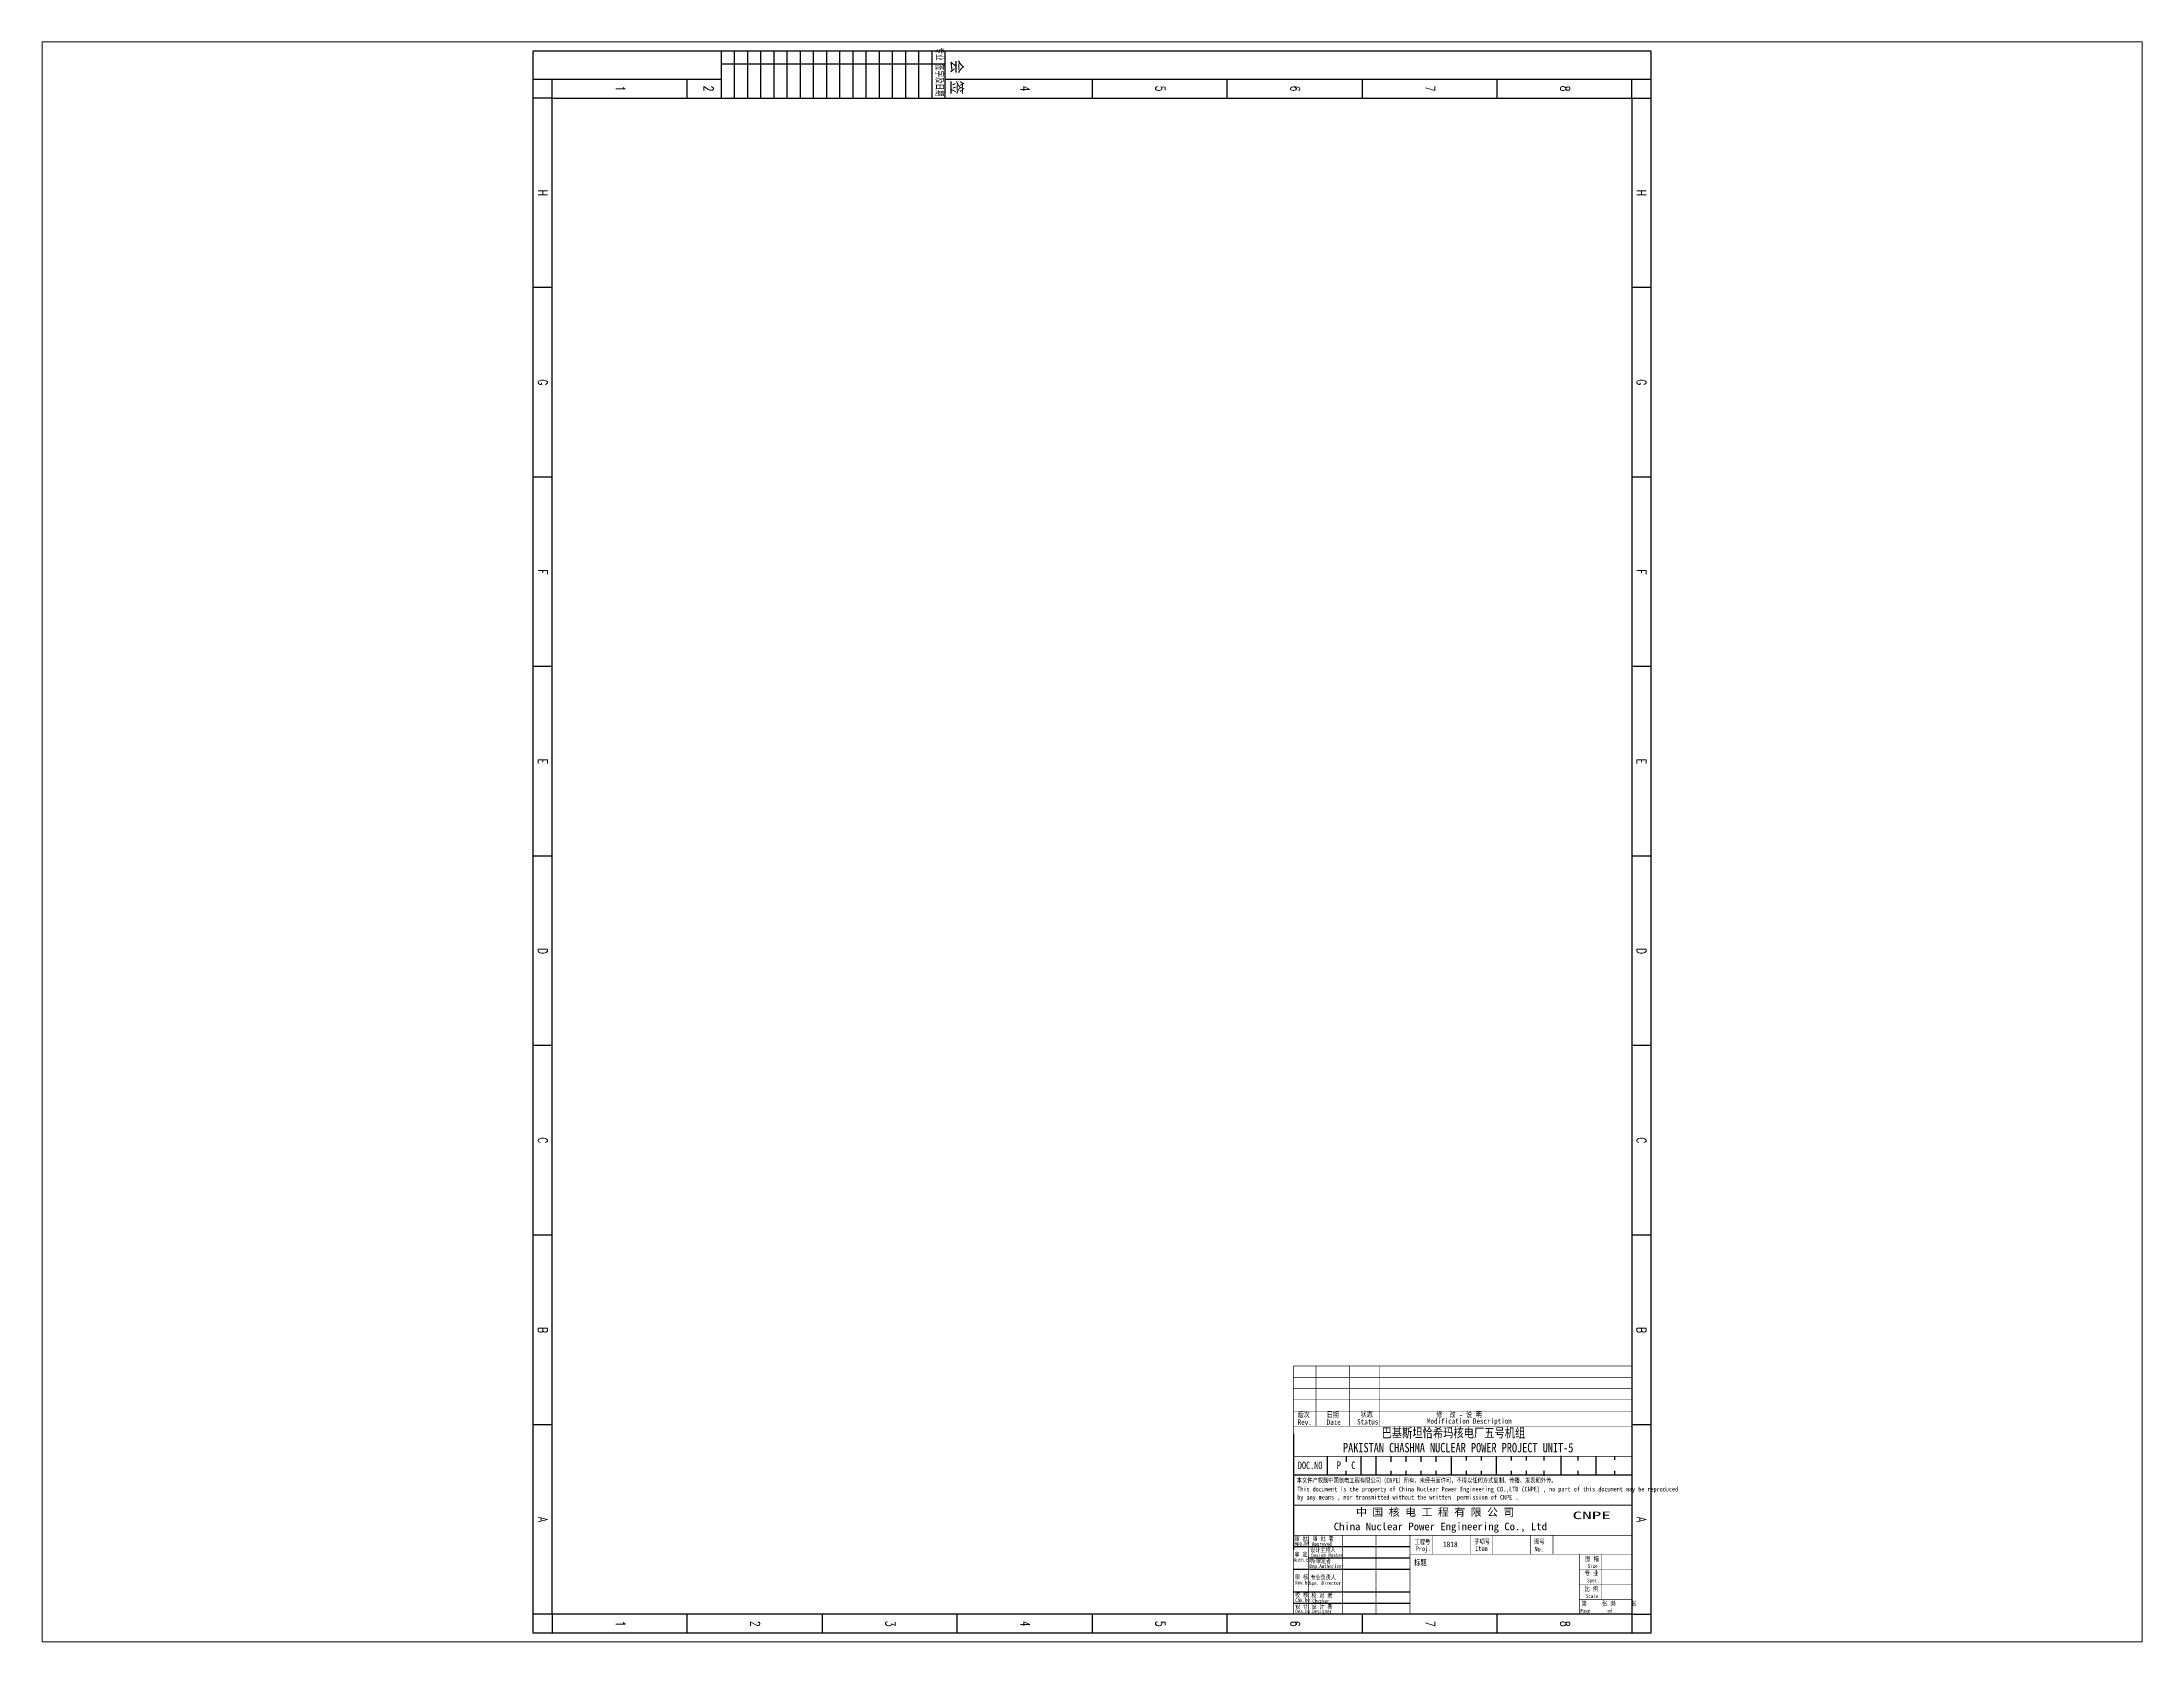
# Paper-space layout '布局1' of a CAD drawing. Extents: x 1.05 to 9.45, y 0.8 to 7.2.
# The model-space entities are those that its viewports show. They can reach past a viewport. Long polylines and large blocks are cut down to what shows.
import ezdxf
from ezdxf.enums import TextEntityAlignment as Align

# ---------------------------------------------------------------- set-up
doc = ezdxf.new("R2010")
doc.units = 0
doc.header["$MEASUREMENT"] = 0
for name, color, linetype in [('1', 7, 'Continuous'), ('PUB_TEXT', 7, 'Continuous'), ('图框', 4, 'Continuous')]:
    doc.layers.add(name, color=color, linetype=linetype)
doc.styles.add('HZ', font='txt_____.ttf', dxfattribs={"width": 0.7, "bigfont": 'HZTXT'})
doc.styles.add('ROMAND', font='romand.shx', dxfattribs={"width": 0.7, "height": 200, "bigfont": 'OCHINESE.shx'})
doc.styles.add('宋体', font='', dxfattribs={"width": 0.7})
doc.styles.add('汉字', font='仿宋_GB2312.ttf', dxfattribs={"width": 0.8, "height": 4})
doc.styles.get('宋体').set_extended_font_data('SimSun')

# ---------------------------------------------------------------- blocks, each defined once
blk = doc.blocks.new('会签')
at = {"color": 0}
for p, q in [((3629.7, -1305.7), (3604.7, -1305.7)), ((3611.4, -1424.7), (3611.4, -1305.7)), ((3629.7, -1312.7), (3604.7, -1312.7)), ((3629.7, -1319.7), (3604.7, -1319.7)), ((3629.7, -1326.7), (3604.7, -1326.7)), ((3629.7, -1333.7), (3604.7, -1333.7)), ((3629.7, -1340.7), (3604.7, -1340.7)), ((3629.7, -1347.7), (3604.7, -1347.7)), ((3629.7, -1354.7), (3604.7, -1354.7)), ((3629.7, -1361.7), (3604.7, -1361.7)), ((3629.7, -1368.7), (3604.7, -1368.7)), ((3629.7, -1375.7), (3604.7, -1375.7)), ((3629.7, -1382.7), (3604.7, -1382.7)), ((3629.7, -1389.7), (3604.7, -1389.7)), ((3629.7, -1396.7), (3604.7, -1396.7)), ((3629.7, -1403.7), (3604.7, -1403.7)), ((3629.7, -1410.7), (3604.7, -1410.7)), ((3629.7, -1417.7), (3604.7, -1417.7)), ((3629.7, -1424.7), (3604.7, -1424.7))]:
    blk.add_line(p, q, dxfattribs=at)
for s, height, style, width, p in [('会 签  ', 6, 'HZ', 0.9, (3622.2, -1302.5)), ('专业 签字及日期', 3.8, 'ROMAND', 0.7, (3615.8, -1310.9))]:
    blk.add_text(s, height=height, dxfattribs=dict(at, style=style, width=width)).set_placement(p, align=Align.CENTER)
blk = doc.blocks.new('tk1')
at = {"layer": '图框'}
for p, q in [((-831, 584), (10, 584)), ((-831, -10), (-831, 584)), ((-816, 208.6), (-816, 584)), ((-806, 574), (-806, 584)), ((-705.3, 584), (-705.3, 574)), ((-604.5, 584), (-604.5, 574)), ((-503.8, 584), (-503.8, 574)), ((-403, 584), (-403, 574)), ((-302.3, 584), (-302.3, 574)), ((-201.5, 584), (-201.5, 574)), ((-100.8, 584), (-100.8, 574)), ((0, 574), (0, 584)), ((10, 584), (10, -10)), ((-806, 574), (-816, 574)), ((0, 574), (10, 574)), ((-816, 502.2), (-806, 502.2)), ((0, 502.2), (10, 502.2)), ((-816, 430.5), (-806, 430.5)), ((0, 430.5), (10, 430.5)), ((-816, 358.7), (-806, 358.7)), ((0, 358.7), (10, 358.7)), ((-816, 287), (-806, 287)), ((0, 287), (0, 0)), ((0, 287), (0, 0)), ((0, 287), (0, 0)), ((0, 287), (0, 0)), ((0, 287), (10, 287)), ((0, 215.2), (10, 215.2)), ((0, 143.5), (10, 143.5)), ((-816, -10), (-816, 89.9)), ((-816, 71.7), (-806, 71.7)), ((0, 71.7), (10, 71.7)), ((10, -10), (-831, -10)), ((-806, 0), (-816, 0)), ((-806, 0), (-806, -10)), ((-705.3, 0), (-705.3, -10)), ((-604.5, 0), (-604.5, -10)), ((-503.8, 0), (-503.8, -10)), ((-403, 0), (-403, -10)), ((-302.3, 0), (-302.3, -10)), ((-201.5, 0), (-201.5, -10)), ((-201.5, 0), (-201.5, -10)), ((-100.8, 0), (-100.8, -10)), ((0, 0), (0, -10)), ((0, 0), (10, 0))]:
    blk.add_line(p, q, dxfattribs=at)
at = {"layer": '图框', "color": 1}
for p, q in [((-806, 574), (0, 574)), ((-806, 0), (-806, 574)), ((0, 574), (0, 0)), ((0, 0), (-806, 0))]:
    blk.add_line(p, q, dxfattribs=at)
at = {"color": 0}
blk.add_blockref('会签', (-4435.6, 1514.7), dxfattribs=at)
at = {"layer": '图框', "style": 'HZ', "width": 0.7}
for s, p in [('H', (-755.6, 576.5)), ('G', (-654.9, 576.5)), ('F', (-554.1, 576.5)), ('E', (-453.4, 576.5)), ('D', (-352.6, 576.5)), ('C', (-251.9, 576.5)), ('B', (-151.1, 576.5)), ('A', (-50.4, 576.5)), ('8', (-811, 536)), ('8', (5, 536)), ('7', (-811, 464.3)), ('7', (5, 464.3)), ('6', (-811, 392.5)), ('6', (5, 392.5)), ('5', (-811, 320.8)), ('5', (5, 320.8)), ('4', (-811, 249)), ('4', (5, 249)), ('3', (5, 177.3)), ('2', (5, 105.5)), ('2', (-811, 80.7)), ('1', (-811, 33.8)), ('1', (5, 33.8)), ('H', (-755.6, -7.5)), ('G', (-654.9, -7.5)), ('F', (-554.1, -7.5)), ('E', (-453.4, -7.5)), ('D', (-352.6, -7.5)), ('C', (-251.9, -7.5)), ('B', (-151.1, -7.5)), ('A', (-50.4, -7.5))]:
    blk.add_text(s, height=5, dxfattribs=at).set_placement(p, align=Align.CENTER)

msp = doc.modelspace()

# ---------------------------------------------------------------- linework, layer by layer
at = {"linetype": 'Continuous'}
msp.add_line((-754.9, 429.9), (-754.9, 419.9), dxfattribs=at)
msp.add_line((-744.9, 429.9), (-744.9, 426.9))
at = {"layer": '1'}
for p, q in [((-593.2, 451.3), (-593.2, 451.3)), ((-593.2, 451.3), (-593.2, 451.3)), ((-593.2, 451.3), (-593.2, 451.3)), ((-593.2, 451.3), (-593.2, 451.3)), ((-744.9, 428.9), (-744.9, 428.9)), ((-736.9, 419.9), (-736.9, 429.9)), ((-728.9, 419.9), (-728.9, 429.9)), ((-720.9, 426.9), (-720.9, 429.9)), ((-712.9, 426.9), (-712.9, 429.9)), ((-704.9, 426.9), (-704.9, 429.9)), ((-696.9, 426.9), (-696.9, 429.9)), ((-688.9, 419.9), (-688.9, 429.9)), ((-680.9, 427.6), (-680.9, 429.9)), ((-672.9, 427.6), (-672.9, 429.9)), ((-664.9, 419.9), (-664.9, 429.9)), ((-656.9, 427.6), (-656.9, 429.9)), ((-648.9, 427.6), (-648.9, 429.9)), ((-639.5, 427.6), (-639.5, 429.9)), ((-630.5, 420.1), (-630.5, 430.1)), ((-621.5, 427.6), (-621.5, 429.6)), ((-612, 419.9), (-612, 429.9)), ((-602, 428.1), (-602, 430)), ((-592.9, 419.9), (-772.9, 419.9)), ((-744.9, 419.9), (-744.9, 422.1)), ((-720.9, 419.9), (-720.9, 422.1)), ((-712.9, 419.9), (-712.9, 422.1)), ((-704.9, 419.9), (-704.9, 422.1)), ((-696.9, 419.9), (-696.9, 422.1)), ((-680.9, 419.9), (-680.9, 422.1)), ((-672.9, 419.9), (-672.9, 422.1)), ((-656.9, 419.9), (-656.9, 422.1)), ((-648.9, 419.9), (-648.9, 422.1)), ((-639.5, 419.6), (-639.5, 422.1)), ((-621.5, 420.1), (-621.5, 422.1)), ((-602, 420.1), (-602, 422.1)), ((-592.9, 345.9), (-772.9, 345.9)), ((-592.9, 345.9), (-772.9, 345.9)), ((-592.9, 345.9), (-772.9, 345.9)), ((-592.9, 345.9), (-772.9, 345.9)), ((-592.9, 345.9), (-772.9, 345.9))]:
    msp.add_line(p, q, dxfattribs=at)
at = {"layer": '1', "color": 7, "ltscale": 0.8}
msp.add_line((-772.9, 441.8), (-772.9, 380.3), dxfattribs=at)
at = {"layer": '1', "color": 7}
for p, q in [((-593.2, 436.2), (-593.2, 436.2)), ((-593.2, 436.2), (-593.2, 436.2)), ((-593.2, 436.2), (-593.2, 436.2)), ((-593.2, 436.2), (-593.2, 436.2)), ((-772.9, 381.9), (-710.9, 381.9)), ((-772.9, 369.9), (-710.9, 369.9)), ((-764.9, 375.9), (-710.9, 375.9)), ((-772.9, 357.9), (-710.9, 357.9)), ((-772.9, 351.9), (-710.9, 351.9)), ((-592.9, 345.9), (-772.9, 345.9)), ((-592.9, 345.9), (-772.9, 345.9)), ((-592.9, 345.9), (-772.9, 345.9))]:
    msp.add_line(p, q, dxfattribs=at)
at = {"layer": '1', "color": 7, "const_width": 0.5}
for points in [[(-772.9, 345.9), (-592.9, 345.9), (-592.9, 477.9), (-772.9, 477.9)], [(-772.9, 403.9), (-592.9, 403.9), (-592.9, 345.9), (-772.9, 345.9)]]:
    msp.add_lwpolyline(points, close=True, dxfattribs=at)
at = {"layer": '1', "color": 7}
for points, const_width in [([(-772.9, 471.9), (-592.9, 471.9)], 0.3), ([(-760.9, 477.9), (-760.9, 445.9)], 0.3), ([(-742.9, 477.9), (-742.9, 445.9)], 0.3), ([(-726.9, 477.9), (-726.9, 445.9)], 0.3), ([(-772.9, 465.9), (-592.9, 465.9)], 0.3), ([(-772.9, 459.9), (-592.9, 459.9)], 0.3), ([(-772.9, 453.9), (-592.9, 453.9)], 0.3), ([(-772.9, 445.9), (-592.9, 445.9)], 0.3), ([(-772.9, 429.9), (-592.9, 429.9)], 0.3), ([(-754.9, 429.9), (-754.9, 419.9)], 0.3), ([(-772.9, 419.9), (-592.9, 419.9)], 0.3), ([(-772.9, 419.9), (-592.9, 419.9)], 0.3), ([(-772.9, 387.9), (-592.9, 387.9)], 0.3), ([(-764.9, 387.9), (-764.9, 345.9)], 0.3), ([(-746.9, 387.9), (-746.9, 345.9)], 0.3), ([(-728.9, 387.9), (-728.9, 345.9)], 0.3), ([(-710.9, 387.9), (-710.9, 345.9)], 0.3), ([(-698.9, 387.9), (-698.9, 377.9)], 0.25), ([(-678.9, 387.9), (-678.9, 377.9)], 0.25), ([(-666.9, 387.9), (-666.9, 377.9)], 0.25), ([(-646.9, 387.9), (-646.9, 377.9)], 0.25), ([(-634.9, 387.9), (-634.9, 377.9)], 0.25), ([(-710.9, 377.9), (-592.9, 377.9)], 0.3), ([(-620.9, 377.9), (-620.9, 345.9)], 0.3), ([(-592.9, 369.9), (-620.9, 369.9)], 0.25), ([(-608.9, 377.9), (-608.9, 353.9)], 0.25), ([(-592.9, 361.9), (-620.9, 361.9)], 0.25), ([(-592.9, 353.9), (-620.9, 353.9)], 0.25)]:
    msp.add_lwpolyline(points, dxfattribs=dict(at, const_width=const_width))
at = {"layer": '1', "const_width": 0.3}
msp.add_lwpolyline([(-764.9, 387.9), (-764.9, 345.9)], dxfattribs=at)
at = {"layer": '图框'}
for p, q in [((-1166.9, 345.9), (-1166.9, 525.9)), ((-592.9, 345.9), (-772.9, 345.9)), ((-592.9, 345.9), (-772.9, 345.9)), ((-592.9, 345.9), (-772.9, 345.9)), ((-592.9, 345.9), (-772.9, 345.9)), ((-592.9, 345.9), (-772.9, 345.9))]:
    msp.add_line(p, q, dxfattribs=at)

# ---------------------------------------------------------------- block references
at = {"linetype": 'Continuous', "rotation": 270}
msp.add_blockref('tk1', (-1166.9, 345.9), dxfattribs=at)

# ---------------------------------------------------------------- texts
at = {"linetype": 'Continuous', "char_height": 4, "attachment_point": 5, "style": '宋体'}
for s, width, insert in [('P', 5.775, (-748.7, 425.2)), ('C', 6.76, (-741, 425.1))]:
    msp.add_mtext_dynamic_manual_height_columns(s, width=width, gutter_width=1, heights=[0], dxfattribs=dict(at, insert=insert))
at = {"layer": '1', "style": '汉字', "width": 0.8}
for s, height, p in [('版次', 2.88, (-770.6, 450.6)), ('Rev.', 2.88, (-770.6, 446.6)), ('Date', 2.88, (-755.2, 446.6)), ('日期 ', 2.88, (-755.2, 450.6)), ('Status', 2.88, (-739, 446.8)), ('状态', 2.88, (-737.1, 450.8)), ('Modification Description', 2.88, (-701.9, 447.2)), ('修  改 - 说 明', 2.88, (-696.9, 450.6)), ('PAKISTAN CHASHMA NUCLEAR POWER PROJECT UNIT-5', 5, (-746.5, 432)), ('巴基斯坦恰希玛核电厂五号机组', 5, (-726, 439.9)), ('App.by', 2, (-772.2, 382.6)), ('审 批', 2.4, (-772.2, 384.9)), ('设计主持人', 2.4, (-763.9, 379)), ('Approved', 2, (-763, 382.3)), ('审 批 者', 2.4, (-762.7, 384.9)), ('Proj.', 2.5, (-707.8, 379.5)), ('Item', 2.5, (-676.2, 379.6)), ('No.', 2.5, (-644.7, 379.3)), ('Auth.by', 2, (-772.6, 373.8)), ('审 定', 2.4, (-772.3, 376.6)), ('Dep.Authorizer', 2, (-764.3, 370.5)), ('所审定者', 2.4, (-763.6, 373.1)), ('Design Master', 2, (-763.4, 376.3)), ('标题', 3, (-708.7, 371.9)), ('专 业', 2.5, (-618, 366.5)), ('图 幅', 2.5, (-617.7, 374.2)), ('Size', 2, (-616.4, 370.6)), ('校 核', 2.4, (-772, 355)), ('审 核', 2.4, (-772, 364.6)), ('Rev.by', 2, (-771.9, 361.7)), ('Spe. Director', 2, (-764.5, 361.5)), ('专业负责人', 2.4, (-763.7, 364.4)), ('校 对 者', 2.4, (-763.3, 354.7)), ('比 例', 2.5, (-618.1, 358.2)), ('Spec.', 2, (-616.7, 362.9)), ('Chk.by', 2, (-771.9, 352.5)), ('设 计', 2.4, (-771.9, 349)), ('Des.by', 2, (-771.8, 346.6)), ('设 计 者', 2.4, (-763.3, 348.9)), ('Checker', 2, (-762.8, 352.1)), ('Designer', 2, (-762.8, 346.5)), ('Page       of  ', 2, (-620.3, 346.8)), ('第     张 共     张', 2.5, (-619.7, 350.4)), ('Scale', 2, (-617.4, 354.6))]:
    msp.add_text(s, height=height, dxfattribs=at).set_placement(p)
at = {"layer": '1', "color": 7, "style": '宋体', "width": 0.8}
msp.add_text('DOC.NO', height=4, dxfattribs=at).set_placement((-770.5, 423.1))
at = {"layer": '1', "ltscale": 0.8, "style": '汉字', "width": 0.8}
for s, height, p in [('本文件产权属中国核电工程有限公司（CNPE）所有，未经书面许可，不得以任何方式复制、传播、发表和外传。', 2.5, (-771.1, 415.9)), ('This document is the property of China Nuclear Power Engineering CO.,LTD (CNPE) , no part of this document may be reproduced ', 2.5, (-770.8, 411.2)), ('by any means , nor transmitted without the written  permission of CNPE .', 2.5, (-770.8, 406.9)), ('工程号', 2.5, (-708.5, 383.1)), ('1818', 3, (-693.4, 381.6)), ('子项号', 2.5, (-676.7, 383.4)), ('图号', 2.5, (-644.9, 383.4))]:
    msp.add_text(s, height=height, dxfattribs=at).set_placement(p)
at = {"layer": 'PUB_TEXT', "style": '汉字'}
for s, width, p, p2 in [('中 国 核 电 工 程 有 限 公 司', 1.049388, (-739.6, 398.2), (-655.4, 398.2)), ('China Nuclear Power Engineering Co., Ltd', 1.023647, (-751.4, 390.6), (-638.1, 390.6)), ('CNPE', 1.843009, (-624.5, 396.5), (-604.1, 396.5))]:
    msp.add_text(s, height=4, dxfattribs=dict(at, width=width)).set_placement(p, p2, align=Align.FIT)

psp = doc.layouts.new('布局1')

# ---------------------------------------------------------------- viewports
at = {"layer": '0', "linetype": 'Continuous'}
psp.add_viewport(center=(5.25, 4), size=(8.4, 6.4), view_center_point=(-879.9196, 756.4291), view_height=850.484962, dxfattribs=at)

doc.saveas('drawing.dxf')
